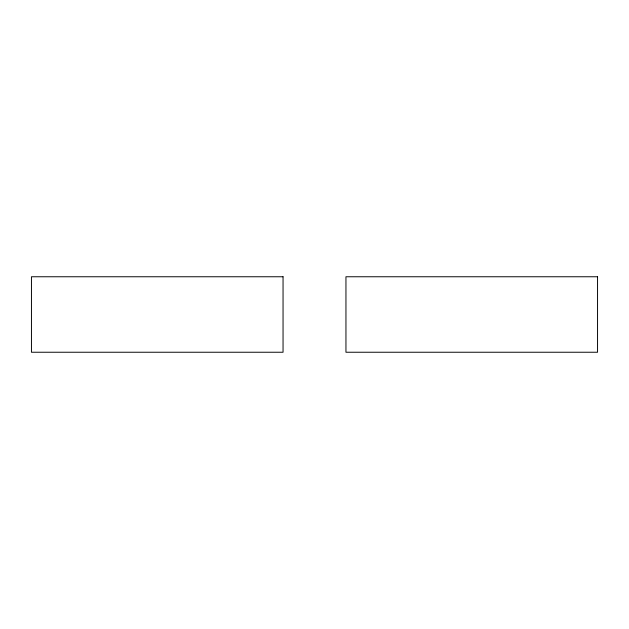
<?xml version="1.0" encoding="UTF-8"?>
<svg xmlns="http://www.w3.org/2000/svg" width="629" height="629" viewBox="0 0 629 629"><rect width="100%" height="100%" fill="white"/><g stroke="black" fill="none" stroke-linecap="round" stroke-linejoin="round"><path stroke-width="0.94" d="M283.05 276.76L31.45 276.76L31.45 352.24L283.05 352.24L283.05 276.76M597.55 276.76L345.95 276.76L345.95 352.24L597.55 352.24L597.55 276.76"/></g></svg>
